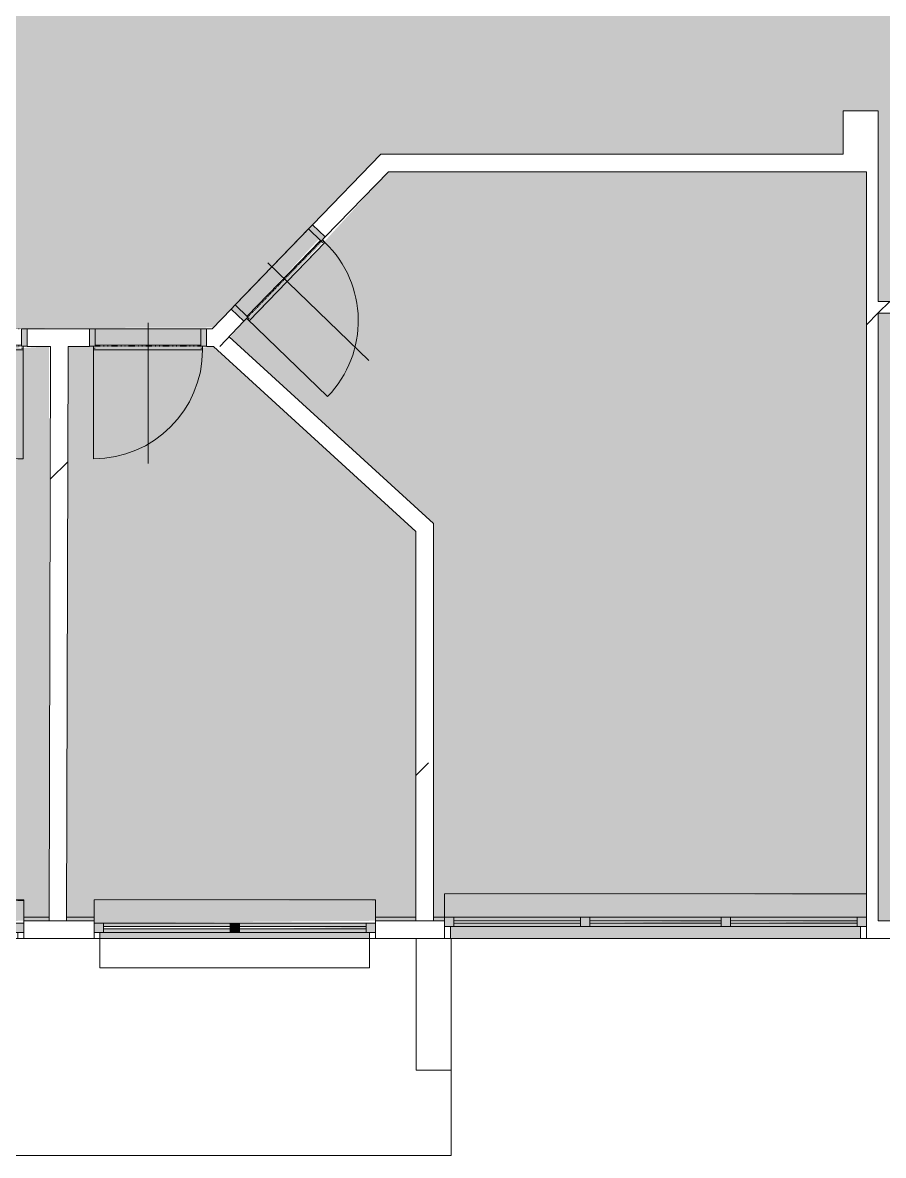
# Model space of a CAD drawing. Header units: millimetres. Extents: x 46521 to 256645, y -45352 to 20466.
# Drawn here: x 190664 to 198008, y -32078 to -22415 of the extents above; entities that cross this region are included whole.
import ezdxf

# ---------------------------------------------------------------- set-up
doc = ezdxf.new("R2010")
doc.units = ezdxf.units.MM
doc.linetypes.add('Čerchovaná se dvěma tečkami', pattern=[2.59, 1, -0.53, 0, -0.53, 0, -0.53])
for name, color, linetype, lineweight in [('A-DETL-THIN', 151, 'Continuous', 13), ('A-DOOR', 31, 'Continuous', 13), ('A-DOOR-FRAM', 31, 'Continuous', 9), ('A-FLOR', 192, 'Continuous', 13), ('A-GENM', 13, 'Continuous', 13), ('A-GLAZ', 151, 'Continuous', 13), ('A-WALL', 113, 'Continuous', 13), ('A-WALL-PATT', 111, 'Continuous', 9), ('Q-SPCQ', 91, 'Continuous', 13), ('S-COLS', 52, 'Continuous', 13)]:
    doc.layers.add(name, color=color, linetype=linetype, lineweight=lineweight)
pattern_1 = [(45, (128025, 0), (-7184.2, 7184.2), []), (45, (130898, -3e-12), (-7184.2, 7184.2), []), (45, (136646, -7e-12), (-4310.5, 10057.9), [4064, -2032, 67.06, -1964.94])]

# ---------------------------------------------------------------- blocks, each defined once
blk = doc.blocks.new('DVERE_1k_oblozka - DD03_01_900x1970_koupelna-1549517-Mapka _ závislý 10')
at = {"layer": 'A-DOOR', "lineweight": 9}
h = blk.add_hatch(color=151, dxfattribs=at)
h.paths.add_polyline_path([(-500, -72.1), (-450, -72.1), (-450, 77.9), (-500, 77.9)])
h.paths.add_polyline_path([(450, -72.1), (500, -72.1), (500, 77.9), (450, 77.9)])
blk.add_hatch(color=151, dxfattribs=at).paths.add_polyline_path([(465, -102.1), (450, -62.1), (-450, -72.1), (-465, -102.1), (-109.2, -102.1)])
for p, q in [((0, 127.9), (0, -1072.1)), ((-500, 77.9), (-450, 77.9)), ((-500, -72.1), (-500, 77.9)), ((-450, 77.9), (-450, -72.1)), ((450, 77.9), (500, 77.9)), ((450, -72.1), (450, 77.9)), ((500, 77.9), (500, -72.1)), ((-450, -72.1), (-500, -72.1)), ((-465, -72.1), (-465, -1032.1)), ((-465, -87.1), (-450, -87.1)), ((-465, -102.1), (-465, -87.1)), ((-450, -62.1), (450, -62.1)), ((500, -72.1), (450, -72.1)), ((450, -87.1), (465, -87.1)), ((465, -102.1), (465, -72.1)), ((465, -87.1), (465, -102.1)), ((465, -102.1), (-465, -102.1)), ((355, -102.1), (-355, -102.1))]:
    blk.add_line(p, q, dxfattribs=at)
at = {"layer": 'A-DOOR', "linetype": 'Čerchovaná se dvěma tečkami', "lineweight": 9}
for p, q in [((-450, 77.9), (450, 77.9)), ((-450, -72.1), (450, -72.1))]:
    blk.add_line(p, q, dxfattribs=at)
at = {"layer": 'A-DOOR', "lineweight": 9}
blk.add_arc((-465, -102.1), 930, 270, 0, dxfattribs=at)
at = {"layer": 'A-DOOR-FRAM'}
for p, q in [((-500, 77.9), (-450, 77.9)), ((-450, 77.9), (-450, -72.1)), ((450, -72.1), (450, 77.9)), ((500, 77.9), (450, 77.9)), ((-450, -72.1), (-500, -72.1)), ((450, -72.1), (500, -72.1))]:
    blk.add_line(p, q, dxfattribs=at)
blk = doc.blocks.new('DVERE_1k_oblozka - DD03_01_900x1970_koupelna-1549516-Mapka _ závislý 10')
at = {"layer": 'A-DOOR', "lineweight": 9}
blk.add_hatch(color=151, dxfattribs=at).paths.add_polyline_path([(-465, 102.1), (-393.7, 62.1), (450, 72.1), (465, 102.1), (-393.7, 102.1)])
h = blk.add_hatch(color=151, dxfattribs=at)
h.paths.add_polyline_path([(-450, 72.1), (-500, 72.1), (-500, -77.9), (-450, -77.9)])
h.paths.add_polyline_path([(450, 72.1), (450, -77.9), (500, -77.9), (500, 72.1)])
for p, q in [((0, -127.9), (0, 1072.1)), ((-465, 72.1), (-465, 1032.1)), ((465, 102.1), (-465, 102.1)), ((-465, 102.1), (-465, 87.1)), ((355, 102.1), (-355, 102.1)), ((465, 87.1), (465, 102.1)), ((465, 102.1), (465, 72.1)), ((-450, 72.1), (-500, 72.1)), ((-500, 72.1), (-500, -77.9)), ((-465, 87.1), (-450, 87.1)), ((-450, -77.9), (-450, 72.1)), ((-450, 62.1), (450, 62.1)), ((450, 87.1), (465, 87.1)), ((500, 72.1), (450, 72.1)), ((450, 72.1), (450, -77.9)), ((500, -77.9), (500, 72.1)), ((-500, -77.9), (-450, -77.9)), ((450, -77.9), (500, -77.9))]:
    blk.add_line(p, q, dxfattribs=at)
at = {"layer": 'A-DOOR', "linetype": 'Čerchovaná se dvěma tečkami', "lineweight": 9}
for p, q in [((-450, 72.1), (450, 72.1)), ((-450, -77.9), (450, -77.9))]:
    blk.add_line(p, q, dxfattribs=at)
at = {"layer": 'A-DOOR', "lineweight": 9}
blk.add_arc((-465, 102.1), 930, 360, 90, dxfattribs=at)
at = {"layer": 'A-DOOR-FRAM'}
for p, q in [((-450, 72.1), (-500, 72.1)), ((-450, -77.9), (-450, 72.1)), ((450, 72.1), (450, -77.9)), ((450, 72.1), (500, 72.1)), ((-500, -77.9), (-450, -77.9)), ((500, -77.9), (450, -77.9))]:
    blk.add_line(p, q, dxfattribs=at)
blk = doc.blocks.new('DVERE_1k_oblozka - DD03_01_900x1970_koupelna-1549515-Mapka _ závislý 10')
at = {"layer": 'A-DOOR', "lineweight": 9}
h = blk.add_hatch(color=151, dxfattribs=at)
h.paths.add_polyline_path([(-500, -72.1), (-450, -72.1), (-450, 77.9), (-500, 77.9), (-500, -28.5)])
h.paths.add_polyline_path([(450, -72.1), (500, -72.1), (500, 77.9), (450, 77.9)])
blk.add_hatch(color=151, dxfattribs=at).paths.add_polyline_path([(-465, -102.1), (450, -87.1), (440.3, -62.1), (-450, -80.3), (-450, -87.1)])
for p, q in [((0, 127.9), (0, -1072.1)), ((-500, 77.9), (-450, 77.9)), ((-500, -72.1), (-500, 77.9)), ((-450, 77.9), (-450, -72.1)), ((450, 77.9), (500, 77.9)), ((450, -72.1), (450, 77.9)), ((500, 77.9), (500, -72.1)), ((-450, -72.1), (-500, -72.1)), ((-465, -72.1), (-465, -1032.1)), ((-465, -87.1), (-450, -87.1)), ((-465, -102.1), (-465, -87.1)), ((-465, -87.1), (-465, -102.1)), ((-450, -87.1), (-465, -87.1)), ((-450, -62.1), (450, -62.1)), ((-450, -87.1), (-450, -80.3)), ((450, -62.1), (450, -87.1)), ((500, -72.1), (450, -72.1)), ((450, -87.1), (465, -87.1)), ((465, -87.1), (450, -87.1)), ((465, -102.1), (465, -72.1)), ((465, -87.1), (465, -102.1)), ((465, -102.1), (465, -87.1)), ((465, -102.1), (-465, -102.1)), ((355, -102.1), (-355, -102.1))]:
    blk.add_line(p, q, dxfattribs=at)
at = {"layer": 'A-DOOR', "linetype": 'Čerchovaná se dvěma tečkami', "lineweight": 9}
for p, q in [((-450, 77.9), (450, 77.9)), ((-450, -72.1), (450, -72.1))]:
    blk.add_line(p, q, dxfattribs=at)
at = {"layer": 'A-DOOR', "lineweight": 9}
blk.add_arc((-465, -102.1), 930, 270, 0, dxfattribs=at)
at = {"layer": 'A-DOOR-FRAM'}
for p, q in [((-500, 77.9), (-450, 77.9)), ((-450, 77.9), (-450, -72.1)), ((450, -72.1), (450, 77.9)), ((500, 77.9), (450, 77.9)), ((-450, -72.1), (-500, -72.1)), ((450, -72.1), (500, -72.1))]:
    blk.add_line(p, q, dxfattribs=at)
blk = doc.blocks.new('OKNO_3k_nadsvetlik - OKNO_3k_nadsvetlik_1850 x 1500-1975429-Mapka _ závislý 10')
at = {"layer": 'A-GLAZ', "lineweight": 9}
h = blk.add_hatch(color=256, dxfattribs=at)
h.paths.add_polyline_path([(1720, 25), (1800, 25), (1800, 105), (1720, 105), (1720, 75)])
h.paths.add_polyline_path([(-1720, 25), (-1720, 105), (-1800, 105), (-1800, 25)])
h = blk.add_hatch(color=256, dxfattribs=at)
h.paths.add_polyline_path([(640, 25), (1720, 25), (1720, 55), (640, 55)])
h.paths.add_polyline_path([(-1358.1, 25), (-640, 25), (-640, 55), (-1720, 55), (-1720, 25)])
h.paths.add_polyline_path([(560, 25), (560, 55), (-560, 55), (-560, 25)])
h.paths.add_polyline_path([(-1358.1, 75), (-640, 75), (-640, 105), (-1720, 105), (-1720, 75)])
h.paths.add_polyline_path([(640, 75), (1720, 75), (1720, 105), (640, 105)])
h.paths.add_polyline_path([(560, 75), (560, 105), (-560, 105), (-560, 75)])
h = blk.add_hatch(color=256, dxfattribs=at)
h.paths.add_polyline_path([(-640, 25), (-560, 25), (-560, 105), (-640, 105)])
h.paths.add_polyline_path([(560, 25), (640, 25), (640, 105), (560, 105)])
h = blk.add_hatch(color=256, dxfattribs=at)
h.paths.add_polyline_path([(1720, 55), (1720, 75), (696, 55)])
h.paths.add_polyline_path([(560, 55), (560, 75), (-560, 55)])
at = {"layer": 'A-GLAZ', "color": 63, "lineweight": 9}
for p, q in [((-1800, 105), (-1720, 105)), ((-1800, 75), (-1800, 105)), ((-1720, 105), (-1720, 25)), ((-640, 105), (-560, 105)), ((-640, 25), (-640, 105)), ((-560, 105), (-560, 25)), ((560, 105), (640, 105)), ((560, 25), (560, 105)), ((640, 105), (640, 25)), ((1720, 105), (1800, 105)), ((1720, 25), (1720, 105)), ((-1800, 25), (-1750, 25)), ((-1720, 25), (-1800, 25)), ((-1750, 25), (-1750, -75)), ((-1720, 55), (-1720, 75)), ((-1720, 75), (-640, 75)), ((-640, 55), (-1720, 55)), ((-640, 75), (-640, 55)), ((-560, 25), (-640, 25)), ((-560, 55), (-560, 75)), ((-560, 75), (560, 75)), ((560, 55), (-560, 55)), ((560, 75), (560, 55)), ((640, 25), (560, 25)), ((640, 55), (640, 75)), ((640, 75), (1720, 75)), ((1720, 55), (640, 55)), ((1720, 75), (1720, 55)), ((1800, 25), (1720, 25)), ((1750, 25), (1800, 25)), ((1750, -75), (1750, 25))]:
    blk.add_line(p, q, dxfattribs=at)
at = {"layer": 'A-GLAZ', "color": 101, "lineweight": 9}
for p, q in [((-1720, 105), (-640, 105)), ((-560, 105), (560, 105)), ((640, 105), (1720, 105)), ((-640, 25), (-1720, 25)), ((560, 25), (-560, 25)), ((1720, 25), (640, 25))]:
    blk.add_line(p, q, dxfattribs=at)
at = {"layer": 'A-GLAZ', "color": 61, "lineweight": 9}
blk.add_line((1750, -76), (-1743.2, -76), dxfattribs=at)
at = {"layer": 'A-GLAZ', "color": 40, "lineweight": 9}
blk.add_line((1800, -76), (1750, -76), dxfattribs=at)
blk = doc.blocks.new('parapet s nosem_vnitní - parapet s nosem_vnitní-1280314-Mapka _ závislý 10')
at = {"layer": 'A-GENM', "lineweight": 9}
for points in [[(1800, 190), (1800, 199.7), (696, 190)], [(1720, 0), (1800, 0), (1800, 190), (-1800, 190), (-1800, 0), (696, 0)]]:
    blk.add_hatch(color=151, dxfattribs=at).paths.add_polyline_path(points)
at = {"layer": 'A-GENM', "color": 101, "lineweight": 9}
for p, q in [((1800, 200), (-1800, 200)), ((-1800, 200), (-1800, 190)), ((1800, 200), (-1800, 200)), ((-1800, 0), (-1800, 190))]:
    blk.add_line(p, q, dxfattribs=at)
blk = doc.blocks.new('parapet_ext - parapet_ext-1802031-Mapka _ závislý 10')
at = {"layer": 'Q-SPCQ', "lineweight": 9}
blk.add_hatch(color=151, dxfattribs=at).paths.add_polyline_path([(560, -100), (1750, -100), (1750, 0), (-1750, 0), (-1743.2, -100), (-560, -100)])
at = {"layer": 'Q-SPCQ', "color": 101, "lineweight": 9}
blk.add_line((1750, -100), (-1743.2, -100), dxfattribs=at)
blk = doc.blocks.new('OKNO_2k_nadsvetlik - OKNO_2k_nadsvetlik 2400 x 1850-1972494-Mapka _ závislý 10')
at = {"layer": 'A-GLAZ', "lineweight": 9}
h = blk.add_hatch(color=256, dxfattribs=at)
h.paths.add_polyline_path([(-1200, -25), (-1120, -25), (-1120, 55), (-1200, 55)])
h.paths.add_polyline_path([(1120, -25), (1200, -25), (1200, 55), (1120, 55)])
h = blk.add_hatch(color=256, dxfattribs=at)
h.paths.add_polyline_path([(1120, -25), (1120, 5), (40, 5), (40, -25), (177.8, -25)])
h.paths.add_polyline_path([(-1120, -25), (-40, -25), (-40, 5), (-1120, 5)])
h.paths.add_polyline_path([(1120, 25), (1120, 55), (40, 55), (40, 25), (177.8, 25)])
h.paths.add_polyline_path([(-1120, 25), (-40, 25), (-40, 55), (-1120, 55)])
for points in [[(-40, -25), (40, -25), (40, 55), (-40, 55)], [(1120, 5), (1120, 25), (177.8, 5)]]:
    blk.add_hatch(color=256, dxfattribs=at).paths.add_polyline_path(points)
for p, q in [((-1200, 55), (-1120, 55)), ((-1120, 55), (-1120, -25)), ((-1120, 55), (-40, 55)), ((-1120, 5), (-1120, 25)), ((-1120, 25), (-40, 25)), ((-40, 5), (-1120, 5)), ((-40, 55), (40, 55)), ((-40, -25), (-40, 55)), ((-40, 25), (-40, 5)), ((40, 55), (1120, 55)), ((40, 55), (40, -25)), ((40, 5), (40, 25)), ((40, 25), (1120, 25)), ((1120, 5), (40, 5)), ((1120, 55), (1200, 55)), ((1120, -25), (1120, 55)), ((1120, 25), (1120, 5)), ((-1200, -25), (-1150, -25)), ((-1120, -25), (-1200, -25)), ((-1150, -76), (-1200, -76)), ((-1150, -25), (-1150, -75)), ((-40, -25), (-1120, -25)), ((40, -25), (-40, -25)), ((1120, -25), (40, -25)), ((1200, -25), (1120, -25)), ((1150, -25), (1200, -25)), ((1150, -75), (1150, -25)), ((1200, -76), (1150, -76))]:
    blk.add_line(p, q, dxfattribs=at)
blk = doc.blocks.new('parapet s nosem_vnitní - parapet s nosem_vnitní-1280360-Mapka _ závislý 10')
at = {"layer": 'A-GENM', "lineweight": 9}
blk.add_hatch(color=151, dxfattribs=at).paths.add_polyline_path([(-1120, 0), (1200, 20), (1200, 190), (-1200, 190), (-1200, 0)])
for p, q in [((1200, 200), (-1200, 200)), ((-1200, 200), (-1200, 190)), ((1200, 200), (-1200, 200)), ((1200, 190), (1200, 200)), ((-1200, 20), (-1200, 190)), ((1200, 190), (1200, 20))]:
    blk.add_line(p, q, dxfattribs=at)
blk = doc.blocks.new('parapet_ext - parapet_ext-1802161-Mapka _ závislý 10')
at = {"layer": 'Q-SPCQ', "lineweight": 9}
blk.add_hatch(color=151, dxfattribs=at).paths.add_polyline_path([(1150, -50), (1150, 0), (-1150, 0), (-1150, -50), (1120, -50)])
for p, q in [((-1150, -300), (-1150, -51)), ((1150, -51), (1150, -300)), ((1150, -300), (-1150, -300))]:
    blk.add_line(p, q, dxfattribs=at)
blk = doc.blocks.new('OKNO_2k_nadsvetlik - OKNO_2k_nadsvetlik 2400 x 1850-V106-Mapka _ závislý 10')
at = {"layer": 'A-GLAZ', "lineweight": 9}
h = blk.add_hatch(color=256, dxfattribs=at)
h.paths.add_polyline_path([(1200, -25), (1200, 55), (1120, 55), (1123.7, -25)])
h.paths.add_polyline_path([(-1200, -25), (-1120, -25), (-1120, 55), (-1200, 55)])
h = blk.add_hatch(color=256, dxfattribs=at)
h.paths.add_polyline_path([(-40, -25), (-40, 5), (-1120, 5), (-1120, -25), (-930.4, -25)])
h.paths.add_polyline_path([(1120, -25), (1120, 5), (40, 5), (40, -25)])
h.paths.add_polyline_path([(1120, 25), (1120, 55), (40, 55), (40, 25)])
h.paths.add_polyline_path([(-1120, 25), (-40, 25), (-40, 55), (-1120, 55)])
for points in [[(-40, -25), (40, -25), (40, 55), (-40, 55)], [(1120, 5), (1120, 25), (40, 5)]]:
    blk.add_hatch(color=256, dxfattribs=at).paths.add_polyline_path(points)
for p, q in [((-1200, 55), (-1120, 55)), ((-1120, 55), (-1120, -25)), ((-1120, 55), (-40, 55)), ((-1120, 5), (-1120, 25)), ((-1120, 25), (-40, 25)), ((-40, 5), (-1120, 5)), ((-40, 55), (40, 55)), ((-40, -25), (-40, 55)), ((-40, 25), (-40, 5)), ((40, 55), (1120, 55)), ((40, 55), (40, -25)), ((40, 5), (40, 25)), ((40, 25), (1120, 25)), ((1120, 5), (40, 5)), ((1120, 55), (1200, 55)), ((1120, -25), (1120, 55)), ((1120, 25), (1120, 5)), ((-1200, -25), (-1150, -25)), ((-1120, -25), (-1200, -25)), ((-1150, -76), (-1200, -76)), ((-1150, -25), (-1150, -75)), ((-40, -25), (-1120, -25)), ((40, -25), (-40, -25)), ((1120, -25), (40, -25)), ((1200, -25), (1120, -25)), ((1150, -25), (1200, -25)), ((1150, -75), (1150, -25)), ((1200, -76), (1150, -76))]:
    blk.add_line(p, q, dxfattribs=at)
blk = doc.blocks.new('parapet s nosem_vnitní - parapet s nosem_vnitní-V107-Mapka _ závislý 10')
at = {"layer": 'A-GENM', "lineweight": 9}
for points in [[(1200, 190), (1200, 199.7), (1123.7, 190)], [(-930.4, 0), (1200, 20), (1200, 190), (-1200, 190), (-1200, 0), (-1120, 0)]]:
    blk.add_hatch(color=151, dxfattribs=at).paths.add_polyline_path(points)
for p, q in [((1200, 200), (-1200, 200)), ((-1200, 200), (-1200, 190)), ((1200, 200), (-1200, 200)), ((1200, 190), (1200, 200)), ((-1200, 20), (-1200, 190)), ((1200, 190), (1200, 20))]:
    blk.add_line(p, q, dxfattribs=at)

msp = doc.modelspace()

# ---------------------------------------------------------------- hatches: boundary and pattern name
at = {"layer": 'A-FLOR'}
h = msp.add_hatch(color=151, dxfattribs=at)
h.paths.add_polyline_path([(199764.3, -30076.6), (199764.3, -29535.6), (200164.3, -29535.6), (200164.3, -24894.3), (199374.3, -24909.3), (199372.2, -24924.3), (198574.3, -24909.3), (198559.3, -24894.3), (197964.3, -24894.3), (197964.3, -30076.6), (198454.6, -30076.6), (198454.6, -29899.5), (199654.6, -29906.6), (199654.6, -30076.6)])
h.paths.add_polyline_path([(187724.8, -30046.6), (187764.9, -30046.6), (187724.8, -26558.1), (189513.8, -25126.8), (189315.7, -24954.6), (189295, -24943.5), (188691.1, -24295.7), (188690.7, -24274.5), (188103.1, -23666.1), (185125.2, -23699.3), (185125.2, -30046.6), (185274.3, -30046.6), (185274.3, -29896.9), (187674.3, -29906.6), (187674.3, -30046.6)])
h.paths.add_polyline_path([(182274.3, -30046.6), (182274.3, -29901.6), (183174.3, -29906.6), (183174.3, -30046.6), (183474.3, -30046.6), (183474.3, -29899.5), (184674.3, -29906.6), (184674.3, -30046.6), (184975.2, -30046.6), (184975.2, -23684), (184252.5, -23703.2), (184252.5, -23718.2), (183352.5, -23703.2), (183352.4, -23693.3), (182186.1, -23700), (182186.1, -23970), (181766.1, -23970), (181766.1, -24139.3), (181844.8, -24139.3), (181836.1, -25639.3), (181766.1, -25639.3), (181766.1, -29535.6), (182166.1, -29535.6), (182184.8, -30046.6)])
h.paths.add_polyline_path([(190674.3, -30046.6), (190889.4, -30046.6), (190889.3, -25176.6), (190654.3, -25191.6), (190654.3, -25206.6), (189754.3, -25191.6), (189739.3, -25176.6), (189704.3, -25176.6), (189691.7, -25176.6), (187875.7, -26629.6), (187915.2, -30046.6), (188274.3, -30046.6), (188274.3, -29896.9), (190674.3, -29906.6)])
h.paths.add_polyline_path([(194264.3, -30046.6), (194264.3, -29846.9), (197864.3, -29846.9), (197864.3, -23686.6), (193784.5, -23686.6), (193232.7, -24289.8), (193222.6, -24311.6), (192592.5, -24932.7), (192576.6, -24937.4), (192432.8, -25101.6), (194169.1, -26688.5), (194169.1, -30046.6)])
h.paths.add_polyline_path([(191039.4, -30046.6), (191274.3, -30046.6), (191274.3, -29896.9), (193674.3, -29906.6), (193679.2, -30046.6), (194019.1, -30046.6), (194019.1, -26754.6), (192281.9, -25176.6), (192184.3, -25191.6), (192184.3, -25206.6), (191284.3, -25191.6), (191269.3, -25176.6), (191052.9, -25176.6), (191044.1, -28338)])
h.paths.add_polyline_path([(220614.3, -28719.3), (221214.3, -28719.3), (221214.3, -28642.2), (222414.3, -28649.3), (222414.3, -28719.3), (222734.3, -28719.3), (222734.3, -28644.3), (223634.3, -28649.3), (223634.3, -28719.3), (223764.3, -28719.3), (223764.3, -28319.3), (224164.3, -28319.3), (224164.3, -25308.2), (219733.8, -25276.5), (219748.4, -25291.4), (218833.6, -25266.7), (218818.4, -25251.5), (218149.3, -25251.1), (218149.3, -28719.3), (218214.3, -28719.3), (218214.3, -28639.6), (220614.3, -28649.3)])
h.paths.add_polyline_path([(217564.3, -28719.3), (217749.3, -28719.3), (217749.3, -28319.3), (217999.3, -28319.3), (217999.3, -24431.8), (214874.3, -24431.8), (214889.3, -24859.3), (214904.3, -24859.3), (214889.3, -25759.3), (214874.3, -25774.3), (214874.3, -28719.3), (215164.3, -28719.3), (215164.3, -28639.6), (217564.3, -28649.3)])
h.paths.add_polyline_path([(206114.3, -28719.3), (206224.3, -28719.3), (206224.3, -28642.2), (207424.3, -28649.3), (207424.3, -28719.3), (207949.3, -28719.3), (207949.3, -23677.1), (207333.5, -23682.1), (207347.8, -23696.9), (206533.2, -23668), (206517.9, -23652.8), (206153, -23652.2), (206153, -23956.6), (205724.8, -23956.6), (205714.3, -26067.8), (205714.3, -28319.3), (206114.3, -28338), (206114.3, -28649.3)])
h.paths.add_polyline_path([(207949.3, -22429.3), (207924.3, -22429.3), (207924.3, -21979.3), (208344.3, -21979.3), (208344.3, -22284.3), (208729.3, -22269.3), (208729.3, -22254.3), (209529.3, -22269.3), (209544.3, -22284.3), (210574.6, -22269.3), (210574.6, -22254.3), (211374.6, -22269.3), (211389.6, -22284.3), (212154.6, -22284.3), (212154.6, -22534.3), (213145.9, -22534.3), (213376.9, -22735.1), (213398.6, -22735.1), (214026.5, -23358), (214026.5, -23378.8), (214968.1, -24281.8), (218082, -24281.8), (218866.4, -23303), (218977.1, -23360.3), (219493.9, -22668.2), (219405.6, -22582.1), (219556.5, -22354.9), (219563.2, -21754.2), (219653.2, -21754.2), (219653.2, -20955.1), (219572.1, -20954.2), (219572.6, -20379.5), (219538.9, -20379.1), (219538.9, -19225.7), (219513.9, -19225.7), (219513.9, -19175.3), (219439.1, -19175.3), (219424.1, -18955.3), (219409.1, -18955.3), (219424.1, -18355.3), (219439.1, -18340.3), (219439.1, -17238.3), (216490.6, -17238.3), (216490.1, -17408.3), (215464.5, -17408.3), (215464.5, -17535.4), (214264.5, -17528.3), (214264.5, -17408.3), (214026.2, -17408.3), (214051, -20310.9), (213264.4, -20303.3), (213264.4, -20200.9), (212464.4, -20200.9), (212464.4, -20310.9), (209084.9, -20331.5), (207814.5, -20358), (207814.5, -20188), (207624.5, -20188), (207624.5, -20098), (206824.5, -20098), (206824.5, -20188), (205784.5, -20188), (205784.5, -18222.8), (205651.5, -18222.8), (205651.5, -17238.3), (203399.9, -17238.3), (203414.9, -17851.9), (203429.9, -17851.9), (203414.9, -18651.9), (203399.9, -18666.9), (203414.9, -19775.4), (203429.9, -19775.4), (203414.9, -20375.4), (203399.9, -20390.4), (203399.9, -20656.9), (201297.2, -20656.9), (201297.2, -20280.9), (201148.2, -20295.9), (201148.2, -20310.9), (200548.2, -20295.9), (200533.2, -20280.9), (200134.1, -20280.9), (200134.1, -21508.2), (199485.7, -21527.4), (199481.5, -21538.2), (198881.5, -21523.2), (198866.5, -21508.2), (197155.7, -21527.4), (197166.5, -21538.2), (196551.5, -21523.2), (196536.5, -21508.2), (196401.5, -21527.4), (196401.5, -21748.2), (195537.7, -21748.2), (195537.7, -21658.2), (194637.7, -21658.2), (194637.7, -21748.2), (191447.5, -21748.2), (189825.2, -20300.6), (189825.2, -18728.2), (189552.2, -18728.2), (189552.2, -18805.2), (188352.2, -18798.2), (188352.2, -18728.2), (188275.2, -18728.2), (188275.2, -20625.8), (188185.2, -20625.8), (188185.2, -21425.8), (188275.2, -21425.8), (188275.2, -21715.8), (183355.2, -21715.8), (183352.4, -22135.8), (181766.1, -22135.8), (181766.1, -22265.8), (181526.1, -22265.8), (181537.1, -23165.8), (181766.1, -23165.8), (181772.2, -23552.4), (183351.6, -23543.6), (183355.2, -23683.3), (184252.4, -23678.2), (184252.5, -23538.2), (186146.8, -23527.3), (186146.8, -23362.9), (186370.9, -23361.6), (186371.9, -23526), (188166.5, -23515.7), (189625.5, -25026.6), (192292.6, -25015.6), (193720.8, -23536.6), (197664.3, -23536.6), (197664.3, -23166.6), (197964.3, -23166.6), (197964.3, -24794.3), (200164.3, -24794.3), (200164.3, -23937.5), (199764.7, -23937.5), (199764.7, -23527.5), (201361.8, -23527.4), (201361.8, -22376.5), (205001.8, -22376.5), (205002.2, -21816.5), (206061.8, -21816.5), (206055, -23436.6), (205623, -23436.6), (205623, -23536.6), (206535.1, -23553.1), (206535.1, -23643), (207333.5, -23656.6), (207335, -23566.6), (207949.3, -23566.6), (207949.3, -22434.3)])
h.paths.add_polyline_path([(212149.3, -28719.3), (212264.3, -28719.3), (212264.3, -28639.6), (214664.3, -28649.3), (214664.3, -28719.3), (214724.3, -28719.3), (214724.3, -25759.3), (214864.3, -25759.3), (214859.7, -24859.3), (214724.3, -24859.3), (214724.3, -24281.8), (214751.4, -24281.8), (213912.3, -23477.1), (214000.3, -23367.5), (213359.6, -22753.1), (213262.7, -22854.1), (213085.6, -22684.3), (211754.6, -22684.3), (211754.6, -22434.3), (211374.6, -22434.3), (211374.6, -22294.3), (210574.6, -22294.3), (210574.6, -22434.3), (209529.3, -22434.3), (209529.3, -22294.3), (208729.3, -22294.3), (208729.3, -22434.3), (208049.3, -22434.3), (208049.3, -28589.6), (211624.3, -28599.3), (211624.3, -28719.3), (211749.3, -28719.3), (211749.3, -28319.3), (212149.3, -28338)])
h.paths.add_polyline_path([(219733.8, -25251.2), (219735.3, -25111.2), (224164.3, -25158.2), (224164.3, -24364.3), (224085.7, -24364.3), (224094.3, -22864.3), (224164.3, -22864.3), (224164.3, -22472.9), (219721.5, -22420.6), (219546.3, -22682.2), (219548.5, -22691.6), (218971, -23401.6), (218954.7, -23405.3), (218149.3, -24439.5), (218149.3, -25094.4), (218835.3, -25101.7), (218835.3, -25241.7), (219733.7, -25251.2)])
h.paths.add_polyline_path([(200424.3, -25069.3), (200424.3, -24889.3), (205614.3, -24889.3), (205612.2, -23646.6), (200264.6, -23646.6), (200264.7, -24889.3), (200414.6, -24894.3), (200421.6, -25019.3)])
h.paths.add_polyline_path([(217764.3, -22689.3), (217764.3, -22289.3), (218164.3, -22289.3), (218149.3, -22689.3), (218082, -22689.3)])
h.paths.add_polyline_path([(219721.5, -22420.6), (219721.1, -22388.8), (219708.4, -22401)])
h.paths.add_polyline_path([(224164.3, -22322.9), (224164.3, -20426.5), (222647.3, -20479.4), (219677.8, -20443), (219687.4, -20955.2), (219702.1, -20955.2), (219678.2, -21755.5), (219663, -21770.6), (219662.6, -22269.9), (223749, -22318)])
h.paths.add_polyline_path([(196301.5, -21648.2), (196301.5, -18728.2), (195522.2, -18728.2), (195522.2, -18805.2), (194322.2, -18798.2), (194322.2, -18728.2), (194161.5, -18728.2), (194161.5, -19128.2), (193761.5, -19128.2), (193761.5, -18728.2), (193422.2, -18728.2), (193422.2, -18805.2), (192222.2, -18798.2), (192222.2, -18728.2), (191322.2, -18728.2), (191322.2, -18805.2), (190122.2, -18798.2), (190122.2, -18728.2), (189975.2, -18728.2), (189975.2, -20233.4), (191504.7, -21598.2), (194292.7, -21618.2), (194292.7, -21648.2), (194637.7, -21633.2), (194637.7, -21618.2), (195537.7, -21633.2), (195552.7, -21648.2), (195587.7, -21648.2)])
h.paths.add_polyline_path([(186475.2, -21565.8), (188175.2, -21565.4), (188160.2, -21425.8), (188145.2, -21425.8), (188160.2, -20625.8), (188175.2, -20610.8), (188175.2, -18728.2), (186475.2, -18728.2), (186489.9, -20311.1), (186500.2, -20311.1), (186489.9, -20411.9), (186475.2, -20411.9), (186475.2, -21565.4)])
h.paths.add_polyline_path([(196551.5, -21498.2), (197151.5, -21498.2), (197166.5, -21408.2), (197951.5, -21408.2), (197951.5, -19988.2), (197151.5, -20003.2), (197151.5, -20018.2), (196551.5, -20003.2), (196536.5, -19988.2), (196401.5, -20003.2), (196401.5, -21408.2), (196551.5, -21408.2)])
h.paths.add_polyline_path([(198881.5, -21498.2), (199481.5, -21498.2), (199481.5, -21408.2), (199626.5, -21408.2), (199614, -19988.2), (199481.5, -20003.2), (199481.5, -20018.2), (198881.5, -20003.2), (198866.5, -19988.2), (198051.5, -19988.2), (198051.5, -21408.2), (198881.5, -21408.2)])
h.paths.add_polyline_path([(199834.6, -21408.2), (200053.8, -21408.2), (200034.1, -20280.9), (199726.5, -20280.9), (199726.5, -21408.2)])
h.paths.add_polyline_path([(202922.6, -20556.9), (203299.9, -20556.9), (203299.9, -20375.4), (203389.9, -20375.4), (203389.9, -19775.4), (203299.9, -19775.4), (203299.9, -19336.9), (202302.2, -19336.9), (202317.2, -19791.9), (202332.2, -19791.9), (202317.2, -20391.9), (202302.2, -20402), (202302.2, -20556.9), (202562.8, -20556.9)])
h.paths.add_polyline_path([(202202.2, -20556.9), (202202.2, -20391.9), (202292.2, -20391.9), (202292.2, -19791.9), (202202.2, -19791.9), (202202.2, -19336.9), (201397.2, -19336.9), (201397.2, -20556.9)])
h.paths.add_polyline_path([(222647.3, -20379.4), (224164.3, -20315.3), (222451.2, -20329.1), (222474.7, -20377.3)])
h.paths.add_polyline_path([(200548.2, -20270.9), (201148.2, -20270.9), (201148.2, -20180.9), (201297.2, -20180.9), (201297.2, -19236.9), (201707.2, -19236.9), (201707.2, -17626.9), (199739.3, -17626.9), (199767.8, -18867.5), (200399.3, -18867.5), (200414.3, -20180.9), (200548.2, -20180.9)])
h.paths.add_polyline_path([(208134.5, -20231.3), (210060.8, -20190.9), (210060.8, -17408.3), (209776.3, -17408.3), (209776.3, -17535.4), (208576.3, -17528.3), (208576.3, -17408.3), (207976.3, -17408.3), (207976.3, -17535.4), (206776.3, -17528.3), (206776.3, -17408.3), (206274.5, -17408.3), (206274.5, -20088), (206824.5, -20073), (206824.5, -20058), (207624.5, -20073), (207639.5, -20088), (208134.5, -20088), (208134.5, -20191)])
h.paths.add_polyline_path([(213690.7, -20190.9), (213691.7, -20053.3), (213874.8, -20051.2), (213851.2, -17408.3), (213634.5, -17408.3), (213634.5, -17535.4), (212434.5, -17528.3), (212434.5, -17408.3), (211584.5, -17408.3), (211584.5, -17535.4), (210384.5, -17528.3), (210384.5, -17408.3), (210160.8, -17408.3), (210160.8, -20190.9), (212464.4, -20175.9), (212464.4, -20160.9), (213264.4, -20175.9), (213279.4, -20190.9), (213689.5, -20190.9)])
h.paths.add_polyline_path([(200134.1, -20180.9), (200299.3, -20180.9), (200299.3, -18967.5), (199544.4, -18967.5), (199544.4, -18728.2), (199314.2, -18733.3), (199314.2, -18805.2), (198164.2, -18798.2), (198164.2, -18728.2), (198051.5, -18728.2), (198051.5, -19888.2), (199726.5, -19888.2), (199726.5, -20180.9), (200034.1, -20180.9)])
h.paths.add_polyline_path([(196501.5, -19888.2), (197801.5, -19888.2), (197801.5, -18728.2), (197622.2, -18728.2), (197622.2, -18805.2), (196422.2, -18798.2), (196401.5, -19888.2)])
h.paths.add_polyline_path([(202202.2, -19236.9), (203299.9, -19236.9), (203299.9, -18651.9), (203389.9, -18651.9), (203389.9, -17851.9), (203299.9, -17851.9), (203299.9, -17626.9), (201807.2, -17626.9), (201807.2, -19236.9), (201873.8, -19236.9)])
h.paths.add_polyline_path([(183583.4, -19113.6), (186375.2, -19105.4), (186375.2, -19071.9), (183525.2, -19113.6)])
h.paths.add_polyline_path([(182141.6, -19113.6), (182141.6, -18911.6), (186375.2, -18871.9), (186375.2, -18728.2), (181766.1, -18728.2), (181772.2, -19113.6)])
h.paths.add_polyline_path([(219449.1, -18955.3), (219538.9, -18955.3), (219538.9, -18355.3), (219449.1, -18355.3)])
h.paths.add_polyline_path([(223199.5, -17927.7), (224164.3, -17927.7), (224164.3, -17488.3), (219539.1, -17488.3), (219539.1, -17927.7), (222999.5, -17927.7)])
h.paths.add_polyline_path([(217750.5, -17888.3), (217750.5, -17488.3), (218150.5, -17488.3), (218150.5, -17888.3)])
h.paths.add_polyline_path([(212113.8, -17888.3), (211713.8, -17888.3), (211713.8, -17488.3), (212113.8, -17488.3), (212113.8, -17672.4)])
h.paths.add_polyline_path([(201707.2, -17526.9), (203299.9, -17526.9), (203299.9, -17238.3), (199737.6, -17251.3), (199739.3, -17526.9), (200868.5, -17526.9)])
h = msp.add_hatch(color=151, dxfattribs=at)
h.paths.add_polyline_path([(193679.2, -30076.6), (194019.1, -30076.6), (194019.1, -30046.6), (193674.3, -30046.6), (193674.3, -30076.6)])
h.paths.add_polyline_path([(182166.1, -30076.6), (182274.3, -30076.6), (182274.3, -30046.6), (182166.1, -30051.6)])
h.paths.add_polyline_path([(183474.3, -30076.6), (183474.3, -30046.6), (183174.3, -30046.6), (183174.3, -30076.6)])
h.paths.add_polyline_path([(185274.3, -30076.6), (185274.3, -30046.6), (185125.2, -30046.6), (185125.2, -30076.6)])
h.paths.add_polyline_path([(194264.3, -30076.6), (194264.3, -30046.6), (194169.1, -30046.6), (194169.1, -30076.6)])
h.paths.add_polyline_path([(190889.3, -30076.6), (190889.3, -30076.4), (190889.3, -30046.6), (190674.3, -30046.6), (190674.3, -30076.6)])
h.paths.add_polyline_path([(184674.3, -30076.6), (184975.2, -30076.6), (184975.2, -30046.6), (184674.3, -30046.6)])
h.paths.add_polyline_path([(191052.9, -30076.6), (191274.3, -30076.6), (191274.3, -30046.6), (191039.4, -30046.6), (191039.3, -30076.6)])
h.paths.add_polyline_path([(187765.2, -30076.6), (188274.3, -30076.6), (188274.3, -30046.6), (187914.9, -30046.6), (187915.2, -30074.8), (187875.7, -30075.3)])
h.paths.add_polyline_path([(187765.2, -30076.6), (187764.9, -30046.6), (187674.3, -30046.6), (187674.3, -30076.6), (187724.8, -30076.6)])
at = {"layer": 'A-WALL'}
for points in [[(192579.4, -24920), (193192.6, -24261), (193103.9, -24175.4), (192478.7, -24822.8), (192569.9, -24910.9)], [(192184.3, -25166.6), (192184.3, -25026.6), (191284.3, -25026.6), (191284.3, -25166.6), (191625.1, -25166.6)]]:
    msp.add_hatch(color=151, dxfattribs=at).paths.add_polyline_path(points)
at = {"layer": 'A-WALL-PATT'}
h = msp.add_hatch(dxfattribs=at)
h.set_pattern_fill('FP_55', color=256, angle=45, style=0, pattern_type=2)
h.set_pattern_definition(pattern_1)
h.paths.add_polyline_path([(197964.3, -23686.6), (197964.3, -23536.6), (193720.8, -23536.6), (193576, -23686.6), (197864.3, -23686.6)])
h = msp.add_hatch(dxfattribs=at)
h.set_pattern_fill('FP_85', color=256, angle=45, style=0, pattern_type=2)
h.set_pattern_definition([(1, (128025, 0), (-177.3, 10158.5), []), (1, (130092, -1996), (-177.3, 10158.5), []), (1, (134226, -5989), (3886, 10229.4), [4064, -2032, 67.06, -1964.94])])
h.paths.add_polyline_path([(192386.2, -25026.6), (192497.9, -25018.8), (192551.9, -24963), (192444, -24858.8), (192281.9, -25026.6)])
h.paths.add_polyline_path([(193246.6, -24243.6), (193784.5, -23686.6), (193576, -23686.6), (193138.7, -24139.4), (193211.8, -24210.1)])
h = msp.add_hatch(dxfattribs=at)
h.set_pattern_fill('FP_55', color=256, angle=45, style=0, pattern_type=2)
h.set_pattern_definition(pattern_1)
h.paths.add_polyline_path([(197964.3, -30076.6), (197964.3, -23686.6), (197864.3, -23686.6), (197864.3, -30076.6)])
h = msp.add_hatch(dxfattribs=at)
h.set_pattern_fill('FP_55', color=256, angle=45, style=0, pattern_type=2)
h.set_pattern_definition(pattern_1)
h.paths.add_polyline_path([(199861.2, -24894.3), (200164.3, -24889.3), (200164.3, -24794.3), (199424.3, -24794.3), (199424.3, -24894.3)])
h.paths.add_polyline_path([(197964.3, -24894.3), (198524.3, -24894.3), (198524.3, -24794.3), (197964.3, -24794.3)])
h = msp.add_hatch(dxfattribs=at)
h.set_pattern_fill('FP_55', color=256, angle=45, style=0, pattern_type=2)
h.set_pattern_definition(pattern_1)
h.paths.add_polyline_path([(192386.2, -25026.6), (192425, -25094.4), (192490.5, -25026.6), (192418, -25026.6)])
h.paths.add_polyline_path([(192345.6, -25176.6), (192415, -25094.4), (192386.2, -25026.6), (192234.3, -25026.6), (192234.3, -25176.6), (192292.6, -25176.6)])
h.paths.add_polyline_path([(190902.9, -25176.6), (191234.3, -25176.6), (191234.3, -25026.6), (190704.3, -25026.6), (190704.3, -25176.6)])
h.paths.add_polyline_path([(189561.8, -25176.6), (189691.7, -25176.6), (189704.3, -25026.6), (189417, -25026.6), (189525.8, -25139.3)])
h = msp.add_hatch(dxfattribs=at)
h.set_pattern_fill('FP_95', color=256, angle=45, style=0, pattern_type=2)
h.set_pattern_definition([(2.573, (128025, 0), (-456.1, 10149.8), []), (2.573, (130146, -1939), (-456.1, 10149.8), []), (2.573, (134388, -5816), (3603.8, 10332.2), [4064, -2032, 67.06, -1964.94])])
h.paths.add_polyline_path([(194019.1, -26754.6), (194019.1, -26551.4), (192418, -25101.6), (192345.6, -25176.6), (192292.6, -25176.6), (193796.7, -26551.4)])
h = msp.add_hatch(dxfattribs=at)
h.set_pattern_fill('FP_81', color=256, angle=45, style=0, pattern_type=2)
h.set_pattern_definition([(44.842, (128025, 0), (-7164.4, 7204), []), (44.842, (130898, -8), (-7164.4, 7204), []), (44.842, (136646, -24), (-4282.7, 10069.7), [4064, -2032, 67.06, -1964.94])])
h.paths.add_polyline_path([(191039.3, -30076.8), (191052.9, -25176.6), (190902.9, -25176.6), (190889.3, -30076.4)])
h = msp.add_hatch(dxfattribs=at)
h.set_pattern_fill('FP_55', color=256, angle=45, style=0, pattern_type=2)
h.set_pattern_definition(pattern_1)
h.paths.add_polyline_path([(194019.1, -30076.6), (194169.1, -30076.6), (194169.1, -26688.5), (194019.1, -26551.4), (194019.1, -29473.1)])
h = msp.add_hatch(dxfattribs=at)
h.set_pattern_fill('FP_57', color=256, angle=45, style=0, pattern_type=2)
h.set_pattern_definition(pattern_1)
h.paths.add_polyline_path([(199654.6, -30226.6), (200164.3, -30226.6), (200164.3, -30076.6), (199654.6, -30076.6)])
h.paths.add_polyline_path([(188274.3, -30226.6), (188274.3, -30076.6), (187674.3, -30076.6), (187674.3, -30226.6)])
h.paths.add_polyline_path([(191274.3, -30226.6), (191274.3, -30076.6), (190674.3, -30076.6), (190674.3, -30226.6)])
h.paths.add_polyline_path([(197864.3, -30226.6), (198454.6, -30226.6), (198454.6, -30076.6), (197864.3, -30076.6)])
h.paths.add_polyline_path([(193674.3, -30226.6), (194264.3, -30226.6), (194264.3, -30076.6), (193674.3, -30076.6)])
h.paths.add_polyline_path([(182166.1, -30226.6), (182274.3, -30226.6), (182274.3, -30076.6), (181766.1, -30076.6), (181766.1, -30226.6), (181921.1, -30226.6)])
h.paths.add_polyline_path([(183474.3, -30226.6), (183474.3, -30076.6), (183174.3, -30076.6), (183174.3, -30226.6)])
h.paths.add_polyline_path([(184975.2, -30226.6), (185274.3, -30226.6), (185274.3, -30076.6), (184674.3, -30076.6), (184674.3, -30226.6)])
h = msp.add_hatch(dxfattribs=at)
h.set_pattern_fill('FP_55', color=256, angle=45, style=0, pattern_type=2)
h.set_pattern_definition(pattern_1)
h.paths.add_polyline_path([(194264.3, -31351.6), (194321.1, -31351.6), (194321.1, -30226.6), (194021.1, -30226.6), (194021.1, -31351.6)])
at = {"layer": 'S-COLS', "lineweight": 9}
h = msp.add_hatch(dxfattribs=at)
h.set_pattern_fill('FP_97', color=256, style=0, pattern_type=2)
h.set_pattern_definition([(45, (128025, 0), (-7184.2, 7184.2), []), (45, (130898, 0), (-7184.2, 7184.2), []), (45, (136646, 0), (-4310.5, 10057.9), [4064, -2032, 67.06, -1964.94])])
h.paths.add_polyline_path([(197664.3, -23536.6), (197964.3, -23536.6), (197964.3, -23166.6), (197664.3, -23166.6)])

# ---------------------------------------------------------------- linework, layer by layer
at = {"layer": 'A-DETL-THIN', "lineweight": 9}
msp.add_line((181516.1, -30226.6), (200414.3, -30226.6), dxfattribs=at)
at = {"layer": 'A-FLOR', "lineweight": 9}
for p, q in [((190889.4, -30046.6), (190674.3, -30046.6)), ((191274.3, -30046.6), (191039.4, -30046.6)), ((194019.1, -30046.6), (193679.2, -30046.6)), ((194264.3, -30046.6), (194167.7, -30046.6)), ((194321.1, -32077.5), (194321.1, -31351.6)), ((181621.1, -32077.5), (194321.1, -32077.5))]:
    msp.add_line(p, q, dxfattribs=at)
at = {"layer": 'A-WALL', "lineweight": 9}
for p, q in [((193720.8, -23536.6), (193138.7, -24139.4)), ((197664.3, -23536.6), (193720.8, -23536.6)), ((197964.3, -24794.3), (197964.3, -23536.6)), ((193246.6, -24243.6), (193784.5, -23686.6)), ((193784.5, -23686.6), (197864.3, -23686.6)), ((197864.3, -23686.6), (197864.3, -30226.6)), ((192478.7, -24822.8), (193103.9, -24175.4)), ((198524.3, -24794.3), (197964.3, -24794.3)), ((192444, -24858.8), (192281.9, -25026.6)), ((197964.3, -30076.6), (197964.3, -24894.3)), ((197964.3, -24894.3), (198524.3, -24894.3)), ((192551.9, -24963), (192345.6, -25176.6)), ((191234.3, -25026.6), (190704.3, -25026.6)), ((191284.3, -25026.6), (192184.3, -25026.6)), ((192281.9, -25026.6), (192234.3, -25026.6)), ((194169.1, -26688.5), (192425, -25094.4)), ((190704.3, -25176.6), (190902.9, -25176.6)), ((190902.9, -25176.6), (190889.3, -30076.4)), ((191039.3, -30076.8), (191052.9, -25176.6)), ((191052.9, -25176.6), (191234.3, -25176.6)), ((192234.3, -25176.6), (192292.6, -25176.6)), ((192292.6, -25176.6), (194019.1, -26754.6)), ((194019.1, -26754.6), (194019.1, -30076.6)), ((194169.1, -30076.6), (194169.1, -26688.5)), ((191274.3, -30076.6), (190674.3, -30076.6)), ((190674.3, -30076.6), (190674.3, -30226.6)), ((190889.3, -30076.4), (191039.3, -30076.8)), ((191274.3, -30226.6), (191274.3, -30076.6)), ((194264.3, -30076.6), (193674.3, -30076.6)), ((193674.3, -30076.6), (193674.3, -30226.6)), ((194264.3, -30226.6), (194264.3, -30076.6)), ((198454.6, -30076.6), (197964.3, -30076.6)), ((190674.3, -30226.6), (191274.3, -30226.6)), ((193674.3, -30226.6), (194021.1, -30226.6)), ((194021.1, -30226.6), (194021.1, -31351.6)), ((194321.1, -30226.6), (194264.3, -30226.6)), ((194321.1, -31351.6), (194321.1, -30226.6)), ((197864.3, -30226.6), (198454.6, -30226.6)), ((194021.1, -31351.6), (194321.1, -31351.6))]:
    msp.add_line(p, q, dxfattribs=at)
at = {"layer": 'S-COLS', "lineweight": 9}
for p, q in [((197964.3, -23166.6), (197664.3, -23166.6)), ((197664.3, -23166.6), (197664.3, -23536.6)), ((197964.3, -23536.6), (197964.3, -23166.6))]:
    msp.add_line(p, q, dxfattribs=at)

# ---------------------------------------------------------------- block references
at = {"layer": 'A-DOOR', "lineweight": 9}
for name, p, rotation in [('DVERE_1k_oblozka - DD03_01_900x1970_koupelna-1549515-Mapka _ závislý 10', (192847.3, -24553.2), 46.00000000000001), ('DVERE_1k_oblozka - DD03_01_900x1970_koupelna-1549516-Mapka _ závislý 10', (190204.3, -25104.4), 180)]:
    msp.add_blockref(name, p, dxfattribs=dict(at, rotation=rotation))
msp.add_blockref('DVERE_1k_oblozka - DD03_01_900x1970_koupelna-1549517-Mapka _ závislý 10', (191734.3, -25104.4), dxfattribs=at)
at = {"layer": 'A-GENM', "color": 101, "lineweight": 9}
msp.add_blockref('parapet s nosem_vnitní - parapet s nosem_vnitní-1280314-Mapka _ závislý 10', (196064.3, -30046.6), dxfattribs=at)
at = {"layer": 'A-GENM', "lineweight": 9}
for name, p in [('parapet s nosem_vnitní - parapet s nosem_vnitní-V107-Mapka _ závislý 10', (189474.3, -30096.6)), ('parapet s nosem_vnitní - parapet s nosem_vnitní-1280360-Mapka _ závislý 10', (192474.3, -30096.6))]:
    msp.add_blockref(name, p, dxfattribs=at)
at = {"layer": 'A-GLAZ', "color": 61, "lineweight": 9}
msp.add_blockref('OKNO_3k_nadsvetlik - OKNO_3k_nadsvetlik_1850 x 1500-1975429-Mapka _ závislý 10', (196064.3, -30151.6), dxfattribs=at)
at = {"layer": 'A-GLAZ', "lineweight": 9}
for name, p in [('OKNO_2k_nadsvetlik - OKNO_2k_nadsvetlik 2400 x 1850-V106-Mapka _ závislý 10', (189474.3, -30151.6)), ('OKNO_2k_nadsvetlik - OKNO_2k_nadsvetlik 2400 x 1850-1972494-Mapka _ závislý 10', (192474.3, -30151.6))]:
    msp.add_blockref(name, p, dxfattribs=at)
at = {"layer": 'Q-SPCQ', "color": 101, "lineweight": 9}
msp.add_blockref('parapet_ext - parapet_ext-1802031-Mapka _ závislý 10', (196064.3, -30126.6), dxfattribs=at)
at = {"layer": 'Q-SPCQ', "lineweight": 9}
msp.add_blockref('parapet_ext - parapet_ext-1802161-Mapka _ závislý 10', (192474.3, -30176.6), dxfattribs=at)

doc.saveas('drawing.dxf')
